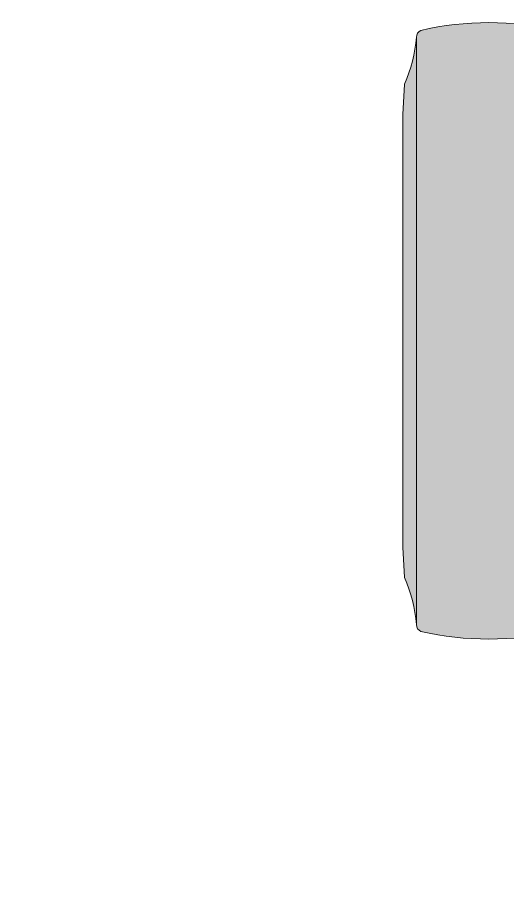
# Model space of a CAD drawing. Header units: millimetres. Extents: x -5368 to 16281, y -22441 to 15493.
# Drawn here: x -5300 to -4219, y 100 to 2043 of the extents above; entities that cross this region are included whole.
import ezdxf
from ezdxf.enums import TextEntityAlignment as Align

# ---------------------------------------------------------------- set-up
doc = ezdxf.new("R2010")
doc.units = ezdxf.units.MM
doc.set_wipeout_variables(frame=1)
doc.layers.add('Техника. Кран GROVE GMK 5220', color=250, linetype='Continuous', lineweight=20)
doc.layers.add('Техника. Кран GROVE GMK 5220 Штрих', color=7, linetype='Continuous', true_color=0xe8e8e8)
doc.styles.add('arial', font='arial.ttf')

# ---------------------------------------------------------------- blocks, each defined once
blk = doc.blocks.new('GMK 5220-20250309.081547')
at = {"color": 0, "linetype": 'ByBlock', "lineweight": -2, "transparency": 16777216}
blk.add_lwpolyline([(-4565.001899227203, -200.5016025695522), (-35.41129775596892, -200.5008757125815), (86.9195635260603, -89.33162617230118, 0.4349877229114393), (84.60315346377865, 91.49069402250825, 2.220446049250313e-16), (-35.41139026052588, 200.5010176241713), (-2517.000848705249, 200.501346494455)], format="xyb", dxfattribs=at)
blk = doc.blocks.new('GMK 5220-20250305.205942')
at = {"color": 0, "linetype": 'ByBlock', "lineweight": -2, "transparency": 16777216}
blk.add_wipeout([(190.00000000000006, -477.32984000000033), (186.53663597799107, -544.240144664634), (186.53663597799107, -544.2401446646338), (176.54237595290692, -569.2168208915791), (168.77325958785877, -594.9726050904922), (163.28895484622353, -621.3096890273199), (160.1315819999981, -648.0258000000003), (160.13158199999822, -648.0258000000003), (160.13158199999822, -648.0258000000003), (159.3690668161807, -652.6977033451493), (157.32109408735454, -656.9654800466593), (154.15361015435906, -660.4833140117835), (150.12327486473453, -662.9661566820254), (150.12327486473424, -662.9661566820256), (75.5426660554221, -675.7278415234792), (-0.001207959975090489, -679.9999497976272), (-75.54509139455729, -675.7280080865913), (-150.12572834132118, -662.9664876844125), (-150.1257283413214, -662.9664876844125), (-150.1257283413214, -662.9664876844125), (-154.1550060775195, -660.4827971249354), (-157.3215790805657, -656.964756009906), (-159.36903509151898, -652.6972366187529), (-160.13158199999805, -648.0257999999999), (-160.13158199999805, -648.0257999999999), (-160.13158199999805, -648.0257999999999), (-163.28895484622353, -621.3096890273198), (-168.77325958785877, -594.972605090492), (-176.54237595290692, -569.2168208915787), (-186.53663597799107, -544.2401446646335), (-186.53663597799095, -544.2401446646335), (-190, -477.3298399999999), (-190, 0), (-190, 477.3298399999999), (-186.53663597799095, 544.2401446646336), (-186.53663597799095, 544.2401446646336), (-176.54237595290692, 569.2168208915789), (-168.77325958785877, 594.9726050904919), (-163.28895484622353, 621.3096890273198), (-160.13158199999805, 648.0257999999999), (-160.13158199999805, 648.0257999999999), (-160.13158199999805, 648.0257999999999), (-159.36903509151898, 652.6972366187531), (-157.3215790805657, 656.9647560099061), (-154.15500607751937, 660.4827971249356), (-150.1257283413214, 662.9664876844126), (-150.1257283413214, 662.9664876844126), (-150.1257283413214, 662.9664876844126), (-75.54509139455729, 675.7280080865912), (-0.0012079599747494285, 679.9999497976269), (75.54266605542256, 675.7278415234787), (150.12327486473475, 662.9661566820246), (150.12327486473453, 662.9661566820246), (150.12327486473453, 662.9661566820246), (154.15361015435906, 660.4833140117828), (157.32109408735454, 656.9654800466585), (159.3690668161807, 652.6977033451485), (160.13158199999822, 648.0257999999994), (160.13158199999822, 648.0257999999994), (163.28895484622353, 621.3096890273196), (168.77325958785877, 594.9726050904915), (176.54237595290692, 569.2168208915784), (186.5366359779909, 544.2401446646334), (186.53663597799107, 544.2401446646334), (190.00000000000006, 477.32983999999965), (190.00000000000006, 0)], dxfattribs=at)
at = {"layer": 'Техника. Кран GROVE GMK 5220 Штрих', "transparency": 16777216}
h = blk.add_hatch(color=256, dxfattribs=at)
h.dxf.hatch_style = 1
h.set_gradient(color1=(91, 91, 91), color2=(173, 173, 173), rotation=90.00000000000003, tint=1, name='CYLINDER')
edge = h.paths.add_edge_path()
edge.add_line((190, 0), (190, -477.3298400000003))
edge.add_line((190, -477.3298400000003), (186.536635977991, -544.240144664634))
edge.add_arc((466.2690407390546, -670.6612167212523), 306.973135198102, 155.6800887797382, 175.7713172665734)
edge.add_arc((143.5050111043861, -647.7103059673016), 16.62956392186762, 293.45207144925394, 358.91292632928736, ccw=False)
edge.add_arc((-0.001946664837440331, -9.92804943639635), 670.071900361638, 257.053490253622, 282.9466360751224, ccw=False)
edge.add_arc((-143.5010009652884, -647.709045361189), 16.6335972974356, 181.0911530862443, 246.5296851980777, ccw=False)
edge.add_arc((-466.2690407390546, -670.6612167212519), 306.9731351981019, 4.228682733426576, 24.31991122026179)
edge.add_line((-186.536635977991, -544.2401446646336), (-190, -477.3298399999999))
edge.add_line((-190, -477.3298399999999), (-190, 0))
edge.add_line((-190, 0), (-190, 477.3298399999999))
edge.add_line((-190, 477.3298399999999), (-186.536635977991, 544.2401446646336))
edge.add_arc((-466.2690407390546, 670.6612167212519), 306.973135198102, 335.6800887797382, 355.7713172665734)
edge.add_arc((-143.5010009652884, 647.709045361189), 16.63359729743558, 113.47031480192231, 178.9088469137557, ccw=False)
edge.add_arc((-0.001946664839418472, 9.928049436395895), 670.071900361638, 77.05336392487737, 102.94650974637779, ccw=False)
edge.add_arc((143.5050111043861, 647.7103059673007), 16.62956392186763, 1.087073670712698, 66.54792855074612, ccw=False)
edge.add_arc((466.2690407390546, 670.6612167212514), 306.9731351981019, 184.2286827334266, 204.3199112202618)
edge.add_line((186.536635977991, 544.2401446646331), (190, 477.3298399999994))
edge.add_line((190, 477.3298399999994), (190, 0))
at = {"color": 0, "linetype": 'ByBlock', "lineweight": -2, "transparency": 16777216}
blk.add_lwpolyline([(190, 0), (190, -477.3298400000003), (186.536635977991, -544.240144664634, 0.087889783735491), (160.1315819999982, -648.0258000000003, -0.2936563967883548), (150.1232748647344, -662.9661566820255, -0.113463341643257), (-150.1257283413215, -662.9664876844126, -0.2935505990388543), (-160.1315819999982, -648.0257999999999, 0.087889783735491), (-186.536635977991, -544.2401446646336), (-190, -477.3298399999999), (-190, 0), (-190, 477.3298399999999), (-186.536635977991, 544.2401446646336, 0.087889783735491), (-160.1315819999982, 648.0257999999999, -0.2935505990388543), (-150.1257283413215, 662.9664876844126, -0.113463341643257), (150.1232748647344, 662.9661566820246, -0.2936563967883548), (160.1315819999982, 648.0257999999994, 0.087889783735491), (186.536635977991, 544.2401446646331), (190, 477.3298399999994)], format="xyb", close=True, dxfattribs=at)
at = {"color": 0, "linetype": 'ByBlock', "lineweight": 5, "transparency": 16777216}
for points in [[(-160.1315819999982, -648.0257999999999), (-160.1315819999982, 648.0257999999999)], [(160.1315819999982, 648.0257999999994), (160.1315819999982, -648.0258000000003)]]:
    blk.add_lwpolyline(points, dxfattribs=at)
blk = doc.blocks.new('GMK 5220-20250306.21014501')
at = {"color": 0, "linetype": 'ByBlock', "lineweight": -2, "transparency": 16777216}
blk.add_blockref('GMK 5220-20250305.205942', (4260, 1102), dxfattribs=at)
blk = doc.blocks.new('*U90')
at = {"color": 0, "linetype": 'ByBlock', "lineweight": -2, "transparency": 16777216, "xscale": -1, "rotation": 71.74675402458206}
blk.add_blockref('GMK 5220-20250309.081547', (470, 2300), dxfattribs=at)
at = {"layer": 'Defpoints', "color": 250, "linetype": 'ByBlock', "lineweight": -2, "ltscale": 15, "transparency": 16777216, "style": 'arial', "width": 0.8}
blk.add_attdef('МАРКА', text='', height=250, rotation=56.46924393782679, dxfattribs=at).set_placement((1936.574174289135, 10483.03562942842), align=Align.MIDDLE_CENTER)
at = {"color": 0, "linetype": 'ByBlock', "lineweight": -2, "transparency": 16777216, "xscale": -1}
blk.add_blockref('GMK 5220-20250306.21014501', (0, 0), dxfattribs=at)

msp = doc.modelspace()

# ---------------------------------------------------------------- block references
at = {"layer": 'Техника. Кран GROVE GMK 5220'}
msp.add_blockref('*U90', (0, 250), dxfattribs=at)

doc.saveas('drawing.dxf')
